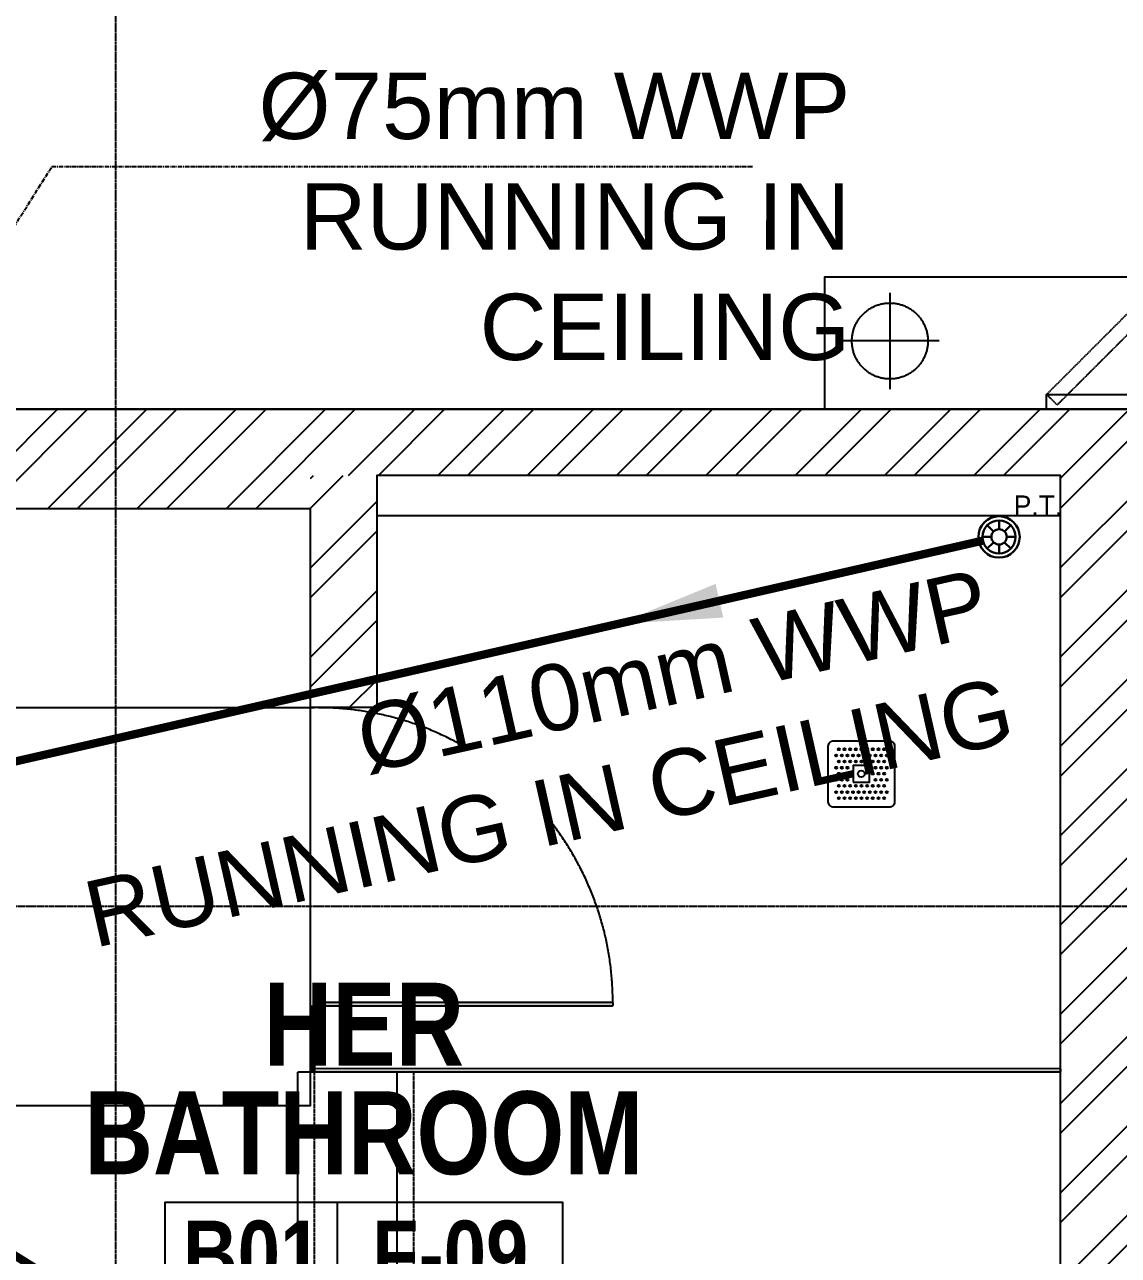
# Model space of a CAD drawing. Header units: millimetres. Extents: x -8500 to 104886, y -7800 to 56500.
# Drawn here: x 60876 to 64175, y 9248 to 12960 of the extents above; entities that cross this region are included whole.
import ezdxf
from ezdxf.enums import TextEntityAlignment as Align

# ---------------------------------------------------------------- set-up
doc = ezdxf.new("R2010")
doc.units = ezdxf.units.MM
doc.header["$LTSCALE"] = 10
doc.set_wipeout_variables(frame=1)
for name, pattern in [('1803 B01 Axis$0$CENTER2', [1.125, 0.75, -0.125, 0.125, -0.125]), ('1803 B01 b03$0$HIDDEN', [0.375, 0.25, -0.125]), ('CENTER', [2, 1.25, -0.25, 0.25, -0.25]), ('Ground Floor Plan$0$HIDDEN', [0.375, 0.25, -0.125]), ('HIDDEN', [0.375, 0.25, -0.125])]:
    doc.linetypes.add(name, pattern=pattern)
for name, color, linetype in [('1803 B01 Axis$0$AXIS-MEP', 8, '1803 B01 Axis$0$CENTER2'), ('1803 B01 b03$0$FIX-AR', 45, 'Continuous'), ('1803 B01 b03$0$STAIR-AR', 11, 'Continuous'), ('1803 B01 b03$0$STAIR-HID-AR', 8, '1803 B01 b03$0$HIDDEN'), ('1803 B01 b03$0$TAG-ROOM-AR', 181, 'Continuous'), ('1803 B01 b03$0$WALL-AR', 7, 'Continuous'), ('A-LIGHT', 2, 'Continuous'), ('CEILING', 7, 'Continuous'), ('DIM-IN-AR', 251, 'Continuous'), ('ID-FUR', 1, 'Continuous'), ('ID-GLASS', 5, 'Continuous'), ('ID-HATCH', 8, 'Continuous'), ('ID-SANITARY', 1, 'Continuous'), ('ID-WIPEOUT', 8, 'Continuous'), ('MyCircles', 7, 'Continuous'), ('STAIR-AR', 11, 'Continuous')]:
    doc.layers.add(name, color=color, linetype=linetype)
for name, color, linetype, lineweight in [('FUR', 9, 'Continuous', 9), ('SH - WWP', 82, 'CENTER', 13), ('TOILET 1', 10, 'Continuous', 25), ('WWP', 82, 'CENTER', 13)]:
    doc.layers.add(name, color=color, linetype=linetype, lineweight=lineweight)
doc.styles.add('1803 B01 b03$0$ARABIC1', font='sarb.shx')
doc.styles.add('1803 B01 b03$0$BOLD-SOFT', font='swisscb.ttf')
doc.styles.add('ARIAL', font='Arial.ttf')
doc.dimstyles.new('1-100-OUT', dxfattribs={"dimscale": 1.25, "dimtxt": 180, "dimasz": 1, "dimexe": 0, "dimexo": 0, "dimgap": 60, "dimtad": 1, "dimdec": 0, "dimblk": 'DIM-END', "dimcen": 2.5, "dimclrd": 256, "dimclre": 3, "dimclrt": 3, "dimadec": 0, "dimazin": 0, "dimtfac": 1, "dimtdec": 0, "dimtix": 1, "dimtmove": 2, "dimatfit": 0, "dimldrblk": 'LEADER-ARROW', "dimlwe": -1, "dimarcsym": 0})

# ---------------------------------------------------------------- blocks, each defined once
blk = doc.blocks.new('1803 B01 Axis$0$1803 B01 AXIS')
for p, q in [((61150, 55300), (61150, -5800)), ((85300, 10300), (-7300, 10300))]:
    blk.add_line(p, q)
blk = doc.blocks.new('1803 B01 Axis')
at = {"layer": '1803 B01 Axis$0$AXIS-MEP'}
blk.add_blockref('1803 B01 Axis$0$1803 B01 AXIS', (0, 0), dxfattribs=at)
blk = doc.blocks.new('1803 B01 b03$0$ROOM NO-TAG-100')
for p, q in [((-0.8, 0), (-0.8, 3)), ((6, 0), (-6, 0))]:
    blk.add_line(p, q)
blk.add_lwpolyline([(6, 0), (6, 3), (-6, 3), (-6, 0)])
at = {"color": 3, "style": '1803 B01 b03$0$ARABIC1'}
for p in [(0, 20.479), (0, 17.71), (0, 14.912)]:
    blk.add_attdef('---', text='', height=2, dxfattribs=at).set_placement(p, align=Align.CENTER)
at = {"style": '1803 B01 b03$0$BOLD-SOFT'}
for p in [(0, 10.525), (0, 7.134), (0, 3.857)]:
    blk.add_attdef('///', text='', height=2.5, dxfattribs=at).set_placement(p, align=Align.CENTER)
at = {"color": 9, "style": '1803 B01 b03$0$BOLD-SOFT'}
for tag, p in [('B00', (-3.358, 0.458)), ('X00', (2.603, 0.458))]:
    blk.add_attdef(tag, text='', height=2, dxfattribs=at).set_placement(p, align=Align.CENTER)
blk = doc.blocks.new('*U131')
blk.add_wipeout([(0, 400), (0, 0), (-2060, 0), (-2060, 400)]).dxf.layer = 'ID-WIPEOUT'
blk.add_lwpolyline([(0, 0), (-2060, 0), (-2060, 400), (0, 400)], close=True)
blk = doc.blocks.new('Ground Floor Plan$0$A$C0F3C3C14')
at = {"layer": 'A-LIGHT', "linetype": 'Ground Floor Plan$0$HIDDEN', "ltscale": 500}
for p, q in [((0, 212.9), (0, -212.9)), ((-209, 0), (209, 0))]:
    blk.add_line(p, q, dxfattribs=at)
blk.add_circle((0, 0), 164.7, dxfattribs=at)
blk = doc.blocks.new('*U137')
at = {"layer": 'ID-HATCH'}
h = blk.add_hatch(dxfattribs=at)
h.set_pattern_fill('AR-RROOF', color=8, scale=4, angle=45)
h.set_pattern_definition([(45, (-4086.5118, 292.128), (3.3941125, 9.0509668), [60, -8, 20, -4]), (45, (-4084.164, 297.304), (-6.590235, 0.933381), [12, -1.32, 24, -3]), (45, (-4087.5017, 295.9462), (12.8127749, 16.6028672), [32, -5.6, 16, -4])])
h.paths.add_polyline_path([(-2, 8), (-2248, 7.9), (-2250, 5.9), (-2250, -2.1), (-2248, -4.1), (-2, -4), (0, -2), (0, 6)])
blk.add_lwpolyline([(-2, 8), (-2248, 7.9), (-2250, 5.9), (-2250, -2.1), (-2248, -4.1), (-2, -4), (0, -2), (0, 6)], close=True)
blk = doc.blocks.new('*U139')
at = {"layer": 'ID-HATCH'}
h = blk.add_hatch(dxfattribs=at)
h.set_pattern_fill('AR-RROOF', color=8, scale=4, angle=45)
h.set_pattern_definition([(45, (-2736.5117, 290.1944), (3.3941125, 9.050967), [60, -8, 20, -4]), (45, (-2734.164, 295.3705), (-6.590235, 0.933381), [12, -1.32, 24, -3]), (45, (-2737.5016, 294.0128), (12.812775, 16.6028672), [32, -5.6, 16, -4])])
h.paths.add_polyline_path([(-2, -8), (-898, -8), (-900, -6), (-900, 2), (-898, 4), (-2, 4), (0, 2), (0, -6)])
blk.add_lwpolyline([(-2, -8), (-898, -8), (-900, -6), (-900, 2), (-898, 4), (-2, 4), (0, 2), (0, -6)], close=True)
blk = doc.blocks.new('*U138')
at = {"layer": 'ID-HATCH'}
h = blk.add_hatch(dxfattribs=at)
h.set_pattern_fill('AR-RROOF', color=8, scale=4, angle=45)
h.set_pattern_definition([(45, (-2036.4513, 292.1846), (3.3941125, 9.050967), [60, -8, 20, -4]), (45, (-2034.1037, 297.3606), (-6.590235, 0.933381), [12, -1.32, 24, -3]), (45, (-2037.4412, 296.003), (12.812775, 16.6028672), [32, -5.6, 16, -4])])
h.paths.add_polyline_path([(-2, 8), (-197.9, 8), (-199.9, 6), (-199.9, -2), (-197.9, -4), (-2, -4), (0, -2), (0, 6)])
blk.add_lwpolyline([(-2, 8), (-197.9, 8), (-199.9, 6), (-199.9, -2), (-197.9, -4), (-2, -4), (0, -2), (0, 6)], close=True)
blk = doc.blocks.new('A$C4CEA6FF1')
blk.add_wipeout([(-516.4, -100), (-683.6, -100), (-689.1, -99), (-693.3, -96.8), (-695.2, -95.2), (-697.1, -92.9), (-698.7, -90.1), (-699.7, -86.6), (-700, -84.7), (-700, 83.6), (-699.7, 86.8), (-699.4, 88), (-698.7, 89.9), (-697.6, 92.1), (-696.9, 93.2), (-695.7, 94.7), (-694.2, 96.2), (-692.7, 97.3), (-691.3, 98.1), (-689.2, 99), (-687.9, 99.4), (-685.3, 99.9), (-683.6, 100), (-516.4, 100), (-513.7, 99.8), (-511.2, 99.2), (-508.8, 98.2), (-506.7, 96.8), (-505, 95.4), (-504, 94.3), (-502.9, 92.9), (-501.8, 91.1), (-501.2, 89.7), (-500.7, 88.4), (-500.4, 87.3), (-500.2, 86.2), (-500.1, 85.2), (-500, 83.6), (-500, -83.6), (-500.1, -85.8), (-500.5, -87.6), (-501.1, -89.6), (-502.1, -91.7), (-503.1, -93.2), (-504.2, -94.5), (-505, -95.4), (-506.1, -96.4), (-507, -97), (-508.1, -97.7), (-509.2, -98.3), (-510.4, -98.9), (-512, -99.4), (-513.5, -99.7), (-515.4, -100)]).dxf.layer = 'ID-WIPEOUT'
blk.add_lwpolyline([(-516.4, -100), (-683.6, -100, -0.414214), (-700, -83.6), (-700, 83.6, -0.414214), (-683.6, 100), (-516.4, 100, -0.414214), (-500, 83.6), (-500, -83.6, -0.414214)], format="xyb", close=True)
blk.add_lwpolyline([(-625.5, -24.4), (-575.5, -24.4), (-575.5, 25.6), (-625.5, 25.6)], close=True)
for centre, radius in [((-668.1, 74.4), 3), ((-651.1, 74.4), 3), ((-634.1, 74.4), 3), ((-617.1, 74.4), 3), ((-600.1, 74.4), 3), ((-583.1, 74.4), 3), ((-566.1, 74.4), 3), ((-548.8, 74.4), 3), ((-531.8, 74.4), 3), ((-676.5, 55.6), 3), ((-668.1, 37.6), 3), ((-659.5, 55.6), 3), ((-651.1, 37.6), 3), ((-642.5, 55.6), 3), ((-634.1, 37.6), 3), ((-625.5, 55.6), 3), ((-617.1, 37.6), 3), ((-608.5, 55.6), 3), ((-600.1, 37.6), 3), ((-591.5, 55.6), 3), ((-583.1, 37.6), 3), ((-574.5, 55.6), 3), ((-566.1, 37.6), 3), ((-557.5, 55.6), 3), ((-548.8, 37.6), 3), ((-540.3, 55.6), 3), ((-531.8, 37.6), 3), ((-523.3, 55.6), 3), ((-676.5, 18.9), 3), ((-668.1, 0.9), 3), ((-659.5, 18.9), 3), ((-651.1, 0.9), 3), ((-642.5, 18.9), 3), ((-634.1, 0.9), 3), ((-600.5, 0.6), 10), ((-566.1, 0.9), 3), ((-557.5, 18.9), 3), ((-548.8, 0.9), 3), ((-540.3, 18.9), 3), ((-531.8, 0.9), 3), ((-523.3, 18.9), 3), ((-676.5, -17.8), 3), ((-668.1, -36), 3), ((-659.5, -17.8), 3), ((-651.1, -36), 3), ((-642.5, -17.8), 3), ((-634.1, -36), 3), ((-617.1, -36), 3), ((-600.1, -36), 3), ((-583.1, -36), 3), ((-566.1, -36), 3), ((-557.5, -17.8), 3), ((-548.8, -36), 3), ((-540.3, -17.8), 3), ((-531.8, -36), 3), ((-523.3, -17.8), 3), ((-676.5, -54.7), 3), ((-668.1, -72.7), 3), ((-659.5, -54.7), 3), ((-651.1, -72.7), 3), ((-642.5, -54.7), 3), ((-634.1, -72.7), 3), ((-625.5, -54.7), 3), ((-617.1, -72.7), 3), ((-608.5, -54.7), 3), ((-600.1, -72.7), 3), ((-591.5, -54.7), 3), ((-583.1, -72.7), 3), ((-574.5, -54.7), 3), ((-566.1, -72.7), 3), ((-557.5, -54.7), 3), ((-548.8, -72.7), 3), ((-540.3, -54.7), 3), ((-531.8, -72.7), 3), ((-523.3, -54.7), 3)]:
    blk.add_circle(centre, radius)
blk = doc.blocks.new('HHYRYRY')
at = {"layer": 'SH - WWP', "linetype": 'Continuous', "lineweight": 30, "ltscale": 15}
for p, q in [((-29410825.8, -22433296.9), (-29410844.8, -22433277.9)), ((-29410809.4, -22433290.1), (-29410809.4, -22433263.3)), ((-29410793.1, -22433296.9), (-29410774.1, -22433277.9)), ((-29410832.5, -22433313.2), (-29410859.4, -22433313.2)), ((-29410786.4, -22433313.2), (-29410759.5, -22433313.2)), ((-29410825.8, -22433329.5), (-29410844.8, -22433348.5)), ((-29410809.4, -22433336.3), (-29410809.4, -22433363.2)), ((-29410793.1, -22433329.5), (-29410774.1, -22433348.5))]:
    blk.add_line(p, q, dxfattribs=at)
for radius in [62.4, 50, 23.1]:
    blk.add_circle((-29410809.4, -22433313.2), radius, dxfattribs=at)
at = {"layer": 'SH - WWP', "linetype": 'Continuous', "lineweight": 30, "ltscale": 15, "insert": (-29410765.3, -22433188.1), "char_height": 59.94, "width": 240.711, "attachment_point": 1}
blk.add_mtext('P.T.', dxfattribs=at)
blk = doc.blocks.new('DIM-END')
at = {"layer": 'DIM-IN-AR', "color": 1}
for p, q in [((0, -90), (0, 90)), ((-90, 0), (90, 0))]:
    blk.add_line(p, q, dxfattribs=at)
at = {"layer": 'DIM-IN-AR', "color": 1, "const_width": 7.5}
blk.add_lwpolyline([(63.6, 63.6), (-63.6, -63.6)], dxfattribs=at)
blk = doc.blocks.new('LEADER-ARROW')
blk.add_solid([(-250, 41.7), (0, 0), (-250, -41.7)])

msp = doc.modelspace()

# ---------------------------------------------------------------- hatches: boundary and pattern name
at = {"layer": 'ID-HATCH'}
h = msp.add_hatch(dxfattribs=at)
h.set_pattern_fill('ANSI32', color=256, scale=20)
h.set_pattern_definition([(45, (13588, 350), (-134.70384, 134.70384), []), (45, (13677.8, 350), (-134.70384, 134.70384), [])])
h.paths.add_polyline_path([(61938, 11600), (61738, 11600), (61738, 10900), (61938, 10900)])

# ---------------------------------------------------------------- linework, layer by layer
at = {"layer": '1803 B01 b03$0$FIX-AR'}
msp.add_line((59350, 10900), (61750, 10900), dxfattribs=at)
at = {"layer": '1803 B01 b03$0$STAIR-AR'}
for p, q in [((61700, 8500), (61700, 9800)), ((61750, 9800), (61700, 9800)), ((62000, 8500), (62000, 9800))]:
    msp.add_line(p, q, dxfattribs=at)
at = {"layer": '1803 B01 b03$0$STAIR-HID-AR'}
for p, q in [((61750, 8500), (61750, 9800)), ((62050, 8500), (62050, 9800))]:
    msp.add_line(p, q, dxfattribs=at)
at = {"layer": '1803 B01 b03$0$WALL-AR'}
for points in [[(56600, 12050), (57450, 12050), (57450, 12050), (57650, 12050), (57650, 11800), (65050, 11800), (65050, 11500), (64300, 11500), (64300, 8900)], [(64000, 8900), (64000, 11600), (61938, 11600), (61938, 10900), (61738, 10900), (61738, 11500), (59350, 11500), (59350, 10850), (59150, 10850), (59150, 11600), (57650, 11600), (57650, 9850), (59150, 9850), (59150, 9950), (59350, 9950), (59350, 9700), (58350, 9700), (58350, 9600), (58150, 9600), (58150, 9700), (57450, 9700), (57450, 11250), (56600, 11250)]]:
    msp.add_lwpolyline(points, dxfattribs=at)
at = {"layer": 'ID-GLASS', "color": 8, "linetype": 'HIDDEN', "ltscale": 250}
msp.add_arc((61760, 10010), 890, 0, 89.8697, dxfattribs=at)
at = {"layer": 'ID-SANITARY'}
msp.add_line((61938, 11480), (64000, 11480), dxfattribs=at)
at = {"layer": 'SH - WWP', "linetype": 'CENTER', "ltscale": 25, "const_width": 25, "elevation": 0}
msp.add_lwpolyline([(57228.5, 11500.7), (63050, 7875)], dxfattribs=at)
at = {"layer": 'STAIR-AR'}
msp.add_line((61750, 9800), (61700, 9800), dxfattribs=at)
at = {"layer": 'TOILET 1'}
msp.add_lwpolyline([(59350, 9700), (61738, 9700), (61738, 11500), (59350, 11500)], close=True, dxfattribs=at)

# ---------------------------------------------------------------- block references
at = {"layer": '1803 B01 b03$0$TAG-ROOM-AR'}
ref = msp.add_blockref('1803 B01 b03$0$ROOM NO-TAG-100', (61899.2, 9106.8), dxfattribs=dict(at, xscale=100, yscale=100, zscale=100))
ref.add_attrib('X00', 'F-09', dxfattribs={"layer": '0', "color": 9, "height": 200, "style": '1803 B01 b03$0$BOLD-SOFT'}).set_placement((62159.5, 9152.6), align=Align.CENTER)
ref.add_attrib('B00', 'B01', dxfattribs={"layer": '0', "color": 9, "height": 200, "style": '1803 B01 b03$0$BOLD-SOFT'}).set_placement((61563.4, 9152.6), align=Align.CENTER)
ref.add_attrib('///', 'BATHROOM', dxfattribs={"layer": '0', "height": 250, "style": '1803 B01 b03$0$BOLD-SOFT'}).set_placement((61899.2, 9492.5), align=Align.CENTER)
ref.add_attrib('///', 'HER', dxfattribs={"layer": '0', "height": 250, "style": '1803 B01 b03$0$BOLD-SOFT'}).set_placement((61899.2, 9820.2), align=Align.CENTER)
at = {"layer": 'FUR', "color": 18, "lineweight": 20, "ltscale": 0.6, "true_color": 0x000000}
msp.add_blockref('HHYRYRY', (29474624.4, 22444728.2), dxfattribs=at)
at = {"layer": 'ID-FUR', "color": 8, "linetype": 'HIDDEN', "ltscale": 0.5}
msp.add_blockref('1803 B01 Axis', (0, 0), dxfattribs=at)
at = {"layer": 'ID-GLASS', "xscale": -1}
for name, p, rotation in [('*U138', (61746, 9800.1), 90), ('*U137', (64000, 9808), 180)]:
    msp.add_blockref(name, p, dxfattribs=dict(at, rotation=rotation))
at = {"layer": 'ID-GLASS', "rotation": 180}
msp.add_blockref('*U139', (61750, 10004), dxfattribs=at)

# ---------------------------------------------------------------- texts
at = {"layer": 'WWP', "lineweight": 15, "ltscale": 20, "extrusion": (-0.009367, -0.014606, 0.999849), "insert": (61383.4, 8768.9, 6.3), "char_height": 200, "width": 3364.52, "attachment_point": 3, "text_direction": (0.841784, -0.539815, 0), "style": 'ARIAL'}
msp.add_mtext('Ø110mm WWP\\PRUNNING IN CEILING ', dxfattribs=at)

# ---------------------------------------------------------------- leaders
at = {"layer": 'SH - WWP'}
for points, override in [([(60183.5, 11300), (60958.6, 12532.8), (63071.5, 12532.8)], {"dimtad": 0}), ([(62666.9, 11153), (63417.5, 11324.3)], {"dimgap": 60, "dimtad": 0})]:
    msp.add_leader(points, dimstyle='1-100-OUT', override=override, dxfattribs=at)

# ---------------------------------------------------------------- next in the draw order: block references
at = {"layer": 'ID-SANITARY'}
for name, p in [('*U131', (65350, 11800)), ('A$C4CEA6FF1', (64000, 10700))]:
    msp.add_blockref(name, p, dxfattribs=at)

# ---------------------------------------------------------------- next in the draw order: hatches: boundary and pattern name
at = {"layer": 'ID-HATCH'}
h = msp.add_hatch(dxfattribs=at)
h.set_pattern_fill('ANSI32', color=256, scale=20)
h.set_pattern_definition([(45, (11000, 350), (-134.70384, 134.70384), []), (45, (11089.8, 350), (-134.70384, 134.70384), [])])
h.paths.add_polyline_path([(64300, 10700), (64000, 10700), (64000, 8900), (64300, 8900)])
h.paths.add_polyline_path([(64300, 11500), (64350, 11500), (64350, 11800), (60050, 11800), (60050, 11500), (61738, 11500), (61738, 11600), (64000, 11600), (64000, 10700), (64300, 10700)])

# ---------------------------------------------------------------- next in the draw order: linework, layer by layer
at = {"layer": 'CEILING'}
msp.add_lwpolyline([(57650, 17700), (66550, 17700), (66550, 11800), (57650, 11800), (57650, 17700)], dxfattribs=at)
msp.add_lwpolyline([(58350, 9700), (58350, 8500), (62050, 8500), (62050, 6850), (64100, 6850), (64100, 8900), (64000, 8900), (64000, 11600), (61938, 11600), (61938, 10900), (61738, 10900), (61738, 11500), (59350, 11500), (59350, 9700)], close=True, dxfattribs=at)
at = {"layer": 'ID-FUR'}
msp.add_lwpolyline([(63958.6, 11845), (65313.3, 11845), (65313.3, 11800), (63958.6, 11800)], close=True, dxfattribs=at)
at = {"layer": 'ID-HATCH', "linetype": 'HIDDEN', "ltscale": 0.5}
msp.add_lwpolyline([(63958.6, 11845), (64916.5, 12802.9), (64948.3, 12771.1), (63990.4, 11813.2)], close=True, dxfattribs=at)
at = {"layer": 'MyCircles'}
msp.add_circle((63485.8, 12006.1), 1, dxfattribs=at)
at = {"layer": 'SH - WWP', "linetype": 'CENTER', "ltscale": 25, "const_width": 25}
msp.add_lwpolyline([(63766.3, 11403.9), (59095.6, 10337.8)], dxfattribs=at)

# ---------------------------------------------------------------- next in the draw order: block references
at = {"layer": 'A-LIGHT', "xscale": 0.6959937236024416, "yscale": 0.6959937236024416, "zscale": 0.6959937236024416, "rotation": 269.9999999999999}
msp.add_blockref('Ground Floor Plan$0$A$C0F3C3C14', (63485.8, 12006.1), dxfattribs=at)

# ---------------------------------------------------------------- next in the draw order: texts
at = {"layer": 'WWP', "lineweight": 15, "ltscale": 20, "extrusion": (0.007838, -0.01548, 0.999849), "insert": (63366.2, 12815.4, 15.8), "char_height": 200, "width": 2156.413, "attachment_point": 3, "text_direction": (0.999969, 0, -0.007839), "style": 'ARIAL'}
msp.add_mtext('Ø75mm WWP\\PRUNNING IN CEILING ', dxfattribs=at)
at = {"layer": 'WWP', "lineweight": 15, "ltscale": 20, "extrusion": (0.003805, -0.016929, 0.999849), "insert": (63755.8, 11321.5, 6.3), "char_height": 200, "width": 3364.52, "attachment_point": 3, "text_direction": (0.975666, 0.219264, 0), "style": 'ARIAL'}
msp.add_mtext('Ø110mm WWP\\PRUNNING IN CEILING ', dxfattribs=at)

doc.saveas('drawing.dxf')
